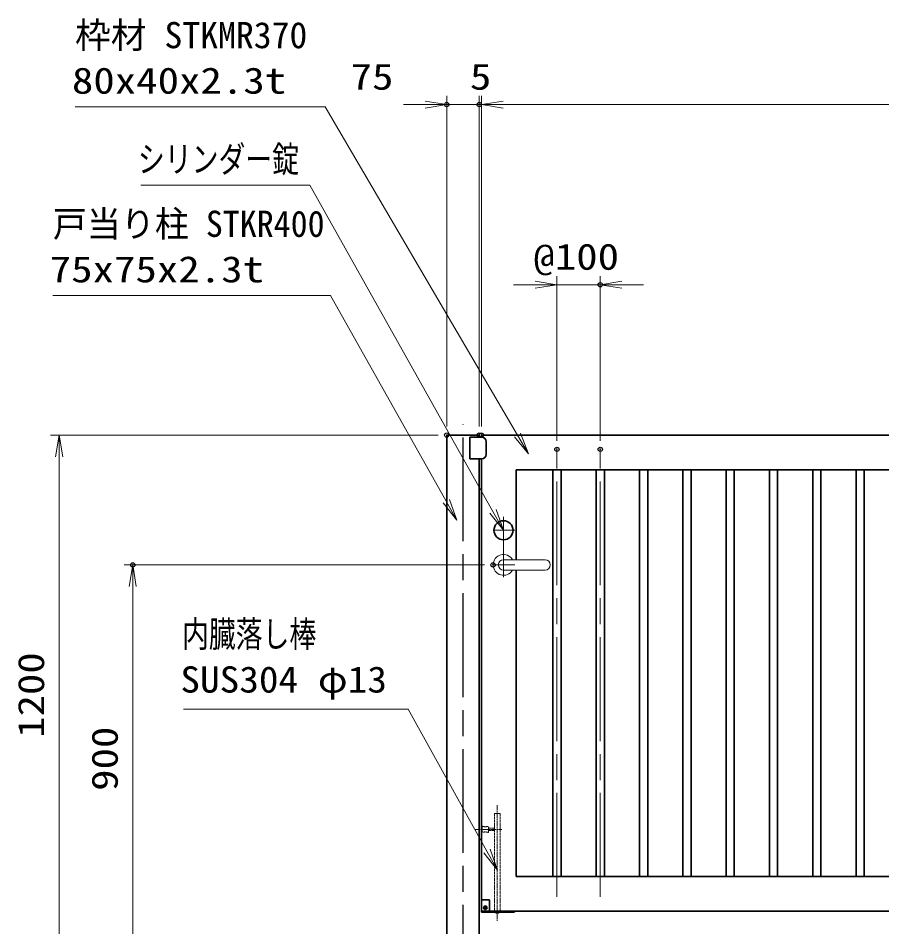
# Model space of a CAD drawing. Units: millimetres at full size. Extents: x -5940 to 5940, y -4200 to 4200.
# Drawn here: x -4590 to -2596, y -1435 to 664 of the extents above; entities that cross this region are included whole.
import ezdxf
from ezdxf.enums import TextEntityAlignment as Align

# ---------------------------------------------------------------- set-up
doc = ezdxf.new("R2010")
doc.units = ezdxf.units.MM
doc.header["$LTSCALE"] = 20
doc.header["$PDMODE"] = 32
doc.header["$PDSIZE"] = 10
doc.linetypes.add('DASHED', pattern=[7.5, 6, -1.5])
doc.linetypes.add('USER1', pattern=[18, 12, -1.5, 3, -1.5])
for name, color, linetype, lineweight in [('0-1_軸線', 200, 'USER1', 15), ('0-2_外形線', 7, 'Continuous', 35), ('0-3_寸法線', 4, 'Continuous', 18), ('0-4_0', 7, 'Continuous', 18), ('0-7_2', 7, 'Continuous', 18), ('0-8_中心線', 6, 'USER1', 25), ('0-A_隠れ線', 140, 'DASHED', 18)]:
    doc.layers.add(name, color=color, linetype=linetype, lineweight=lineweight)
doc.layers.add('0-5_Defpoints', color=7, linetype='Continuous')
doc.styles.add('ＭＳ ゴシック', font='')
doc.styles.get('ＭＳ ゴシック').set_extended_font_data('MS Gothic')

# ---------------------------------------------------------------- blocks, each defined once
blk = doc.blocks.new('shgtdhgjhhggf')
at = {"layer": '0-1_軸線'}
for p, q in [((734, 4902.9), (734, -448.4)), ((-296.3, 3780), (934.3, 3780)), ((180, 160), (87.6, 160)), ((180, 160), (180, 252.4)), ((180, 160), (272.4, 160)), ((180, 160), (180, 67.6))]:
    blk.add_line(p, q, dxfattribs=at)
at = {"layer": '0-2_外形線'}
for p, q in [((0, 520), (380, 520)), ((380, 520), (380, -40)), ((132, 166.2), (173.8, 166.2)), ((132, 166.2), (132, 153.8)), ((132, 153.8), (173.8, 153.8)), ((186.2, 208), (173.8, 208)), ((173.8, 208), (173.8, 166.2)), ((173.8, 153.8), (173.8, 112)), ((186.2, 112), (173.8, 112)), ((186.2, 208), (186.2, 166.2)), ((186.2, 166.2), (228, 166.2)), ((186.2, 153.8), (186.2, 112)), ((186.2, 153.8), (228, 153.8)), ((228, 166.2), (228, 153.8)), ((0, -40), (1504, -40))]:
    blk.add_line(p, q, dxfattribs=at)
blk.add_circle((180, 160), 84, dxfattribs=at)
for centre, radius, start, end in [((1504, 0), 40, 270, 0), ((734, 40), 130, 217.97987, 322.02013)]:
    blk.add_arc(centre, radius, start, end, dxfattribs=at)
at = {"layer": '0-A_隠れ線'}
for p, q in [((604, 4520), (864, 4520)), ((604, 4520), (604, 40)), ((864, 4520), (864, 40)), ((34, 3930), (34, 3630)), ((334, 3630), (334, 3930)), ((334, 3830), (604, 3830)), ((334, 3730), (604, 3730))]:
    blk.add_line(p, q, dxfattribs=at)
for centre, radius, start, end in [((184, 4290), 390, 247.38014, 292.61986), ((184, 3270), 390, 67.38014, 112.61986), ((734, 40), 130, 180, 217.97987), ((734, 40), 130, 322.02013, 0)]:
    blk.add_arc(centre, radius, start, end, dxfattribs=at)
blk = doc.blocks.new('_Open')
at = {"layer": '0-4_0'}
blk.add_line((-20, 3.333), (0, 0), dxfattribs=at)
blk.add_lwpolyline([(-20, -3.333), (0, 0), (-20, 0)], dxfattribs=at)
blk = doc.blocks.new('S39')
at = {"layer": '0-3_寸法線'}
for points in [[(-17331787.7, 54973091.4), (-17321417.3, 54973091.4), (-17317774.7, 54966528.3), (-17317289.4, 54965654)], [(-17317920.4, 54966447.5), (-17317289.4, 54965654), (-17317629, 54966609.2)]]:
    blk.add_lwpolyline(points, dxfattribs=at)
at = {"layer": '0-3_寸法線', "color": 254, "style": 'ＭＳ ゴシック'}
for s, width, p in [('内臓落し棒', 0.75, (-17331854.9, 54975588.3)), ('SUS304 φ13', 1.1, (-17331931.7, 54973488.3))]:
    blk.add_text(s, height=1212, dxfattribs=dict(at, width=width)).set_placement(p, align=Align.BOTTOM_LEFT)
blk = doc.blocks.new('_DOTSMALL')
at = {"layer": '0-4_0'}
blk.add_line((-1.25, 0), (1.25, 0), dxfattribs=at)
blk = doc.blocks.new('S42')
at = {"layer": '0-3_寸法線'}
for points in [[(-17336795.2, 55000923.8), (-17325242.2, 55000923.8), (-17316362.5, 54985752.1), (-17315857.4, 54984889.1)], [(-17316506.3, 54985667.9), (-17315857.4, 54984889.1), (-17316218.7, 54985836.3)]]:
    blk.add_lwpolyline(points, dxfattribs=at)
at = {"layer": '0-3_寸法線', "color": 254, "style": 'ＭＳ ゴシック'}
blk.add_text('枠材 STKMR370', height=1212, dxfattribs=at).set_placement((-17336795.2, 55003263.1), align=Align.BOTTOM_LEFT)
at = {"layer": '0-3_寸法線', "color": 254, "style": 'ＭＳ ゴシック', "width": 1.2}
blk.add_text('80x40x2.3t', height=1212, dxfattribs=at).set_placement((-17336939.2, 55001163.1), align=Align.BOTTOM_LEFT)
blk = doc.blocks.new('S47')
at = {"layer": '0-3_寸法線'}
for points in [[(-17337819.5, 54992205.3), (-17324999.3, 54992205.3), (-17319651.2, 54982698.2), (-17319160.9, 54981826.7)], [(-17319796.4, 54982616.5), (-17319160.9, 54981826.7), (-17319505.9, 54982779.9)]]:
    blk.add_lwpolyline(points, dxfattribs=at)
at = {"layer": '0-3_寸法線', "color": 254, "style": 'ＭＳ ゴシック'}
for s, width, p in [('戸当り柱 STKR400', 0.95, (-17337819.5, 54994544.6)), ('75x75x2.3t', 1.2, (-17337963.5, 54992444.6))]:
    blk.add_text(s, height=1212, dxfattribs=dict(at, width=width)).set_placement(p, align=Align.BOTTOM_LEFT)
blk = doc.blocks.new('S48')
at = {"layer": '0-3_寸法線'}
for points in [[(-17333756, 54997292.2), (-17325956.6, 54997292.2), (-17317499.2, 54982224.4), (-17317009.7, 54981352.4)], [(-17317644.5, 54982142.9), (-17317009.7, 54981352.4), (-17317353.8, 54982306)]]:
    blk.add_lwpolyline(points, dxfattribs=at)
at = {"layer": '0-3_寸法線', "color": 254, "style": 'ＭＳ ゴシック', "width": 0.75}
blk.add_text('シリンダー錠', height=1212, dxfattribs=at).set_placement((-17333890.4, 54997531.6), align=Align.BOTTOM_LEFT)

msp = doc.modelspace()

# ---------------------------------------------------------------- linework, layer by layer
at = {"layer": '0-1_軸線'}
for p, q in [((-3346.1, -1366.17), (-3346.1, -332.17)), ((-3246.1, -1366.17), (-3246.1, -332.17)), ((-3469.47, -627.17), (-3469.47, -488.17)), ((-3493.47, -519.17), (-3443.47, -519.17)), ((-3495.47, -599.17), (-3443.47, -599.17))]:
    msp.add_line(p, q, dxfattribs=at)
at = {"layer": '0-2_外形線'}
for p, q in [((-3600.47, -1583.17), (-3600.47, -299.17)), ((-3600.47, -299.17), (-3525.47, -299.17)), ((-3547.47, -304.17), (-3519.47, -304.17)), ((-3547.47, -304.17), (-3547.47, -354.17)), ((-3525.47, -304.17), (-3525.47, -299.17)), ((-3520.47, -299.17), (-487.97, -299.17)), ((-3520.47, -304.17), (-3520.47, -299.17)), ((-3509.47, -314.17), (-3509.47, -344.17)), ((-3519.47, -354.17), (-3547.47, -354.17)), ((-3525.47, -1583.17), (-3525.47, -354.17)), ((-3520.47, -1401.17), (-3520.47, -354.17)), ((-3440.47, -379.17), (-612.97, -379.17)), ((-3440.47, -379.17), (-3440.47, -587.17)), ((-3440.47, -611.17), (-3440.47, -1319.17)), ((-612.97, -1319.17), (-3440.47, -1319.17)), ((-487.97, -1399.17), (-3520.47, -1399.17))]:
    msp.add_line(p, q, dxfattribs=at)
for points in [[(-3336.6, -1319.17), (-3355.6, -1319.17), (-3355.6, -379.17), (-3336.6, -379.17)], [(-3236.6, -1319.17), (-3255.6, -1319.17), (-3255.6, -379.17), (-3236.6, -379.17)], [(-3136.6, -1319.17), (-3155.6, -1319.17), (-3155.6, -379.17), (-3136.6, -379.17)], [(-3036.6, -1319.17), (-3055.6, -1319.17), (-3055.6, -379.17), (-3036.6, -379.17)], [(-2936.6, -1319.17), (-2955.6, -1319.17), (-2955.6, -379.17), (-2936.6, -379.17)], [(-2836.6, -1319.17), (-2855.6, -1319.17), (-2855.6, -379.17), (-2836.6, -379.17)], [(-2755.6, -1319.17), (-2736.6, -1319.17), (-2736.6, -379.17), (-2755.6, -379.17)], [(-2655.6, -1319.17), (-2636.6, -1319.17), (-2636.6, -379.17), (-2655.6, -379.17)]]:
    msp.add_lwpolyline(points, close=True, dxfattribs=at)
msp.add_circle((-3469.47, -519.17), 22, dxfattribs=at)
for centre, start, end in [((-3519.47, -314.17), 0, 90), ((-3519.47, -344.17), 270, 0)]:
    msp.add_arc(centre, 10, start, end, dxfattribs=at)
at = {"layer": '0-3_寸法線'}
for p, q in [((-3600.47, -279.17), (-3600.47, 484.2)), ((-3525.47, -279.17), (-3525.47, 484.2)), ((-3525.47, -279.17), (-3525.47, 484.2)), ((-3520.47, -279.17), (-3520.47, 484.2)), ((-3520.47, -279.17), (-3520.47, 484.2)), ((-3650.47, 464.2), (-3700.47, 464.2)), ((-3525.47, 464.2), (-3600.47, 464.2)), ((-3520.47, 464.2), (-3525.47, 464.2)), ((-3520.47, 464.2), (-487.97, 464.2)), ((-3470.47, 464.2), (-3420.47, 464.2)), ((-3346.1, -312.17), (-3346.1, 68.16)), ((-3246.1, -312.17), (-3246.1, 68.16)), ((-3396.1, 48.16), (-3446.1, 48.16)), ((-3346.1, 48.16), (-3246.1, 48.16)), ((-3196.1, 48.16), (-3146.1, 48.16)), ((-3620.47, -299.17), (-4515.56, -299.17)), ((-4495.56, -299.17), (-4495.56, -1499.17)), ((-3513.47, -599.17), (-4345.56, -599.17)), ((-4325.56, -1499.17), (-4325.56, -599.17)), ((-4495.56, -1449.17), (-4495.56, -1399.17))]:
    msp.add_line(p, q, dxfattribs=at)
at = {"layer": '0-5_Defpoints'}
for p in [(-3600.47, 464.2), (-3525.47, 464.2), (-3246.1, 48.16), (-3600.47, -299.17), (-3600.47, -299.17), (-3525.47, -299.17), (-3520.47, -299.17), (-3346.1, -332.17), (-3246.1, -332.17), (-4325.56, -599.17), (-3493.47, -599.17)]:
    msp.add_point(p, dxfattribs=at)
at = {"layer": '0-7_2'}
for p, q in [((-3373.47, -587.17), (-3469.47, -587.17)), ((-3469.47, -611.17), (-3373.47, -611.17))]:
    msp.add_line(p, q, dxfattribs=at)
for centre, radius, start, end in [((-3469.47, -599.17), 24, 30, 330), ((-3469.47, -599.17), 12, 90, 270), ((-3373.47, -599.17), 12, 270, 90)]:
    msp.add_arc(centre, radius, start, end, dxfattribs=at)
at = {"layer": '0-8_中心線'}
msp.add_line((-3562.97, -1624.67), (-3562.97, -273.67), dxfattribs=at)

# ---------------------------------------------------------------- block references
at = {"layer": '0-2_外形線', "xscale": 0.05, "yscale": 0.05}
msp.add_blockref('shgtdhgjhhggf', (-3520.47, -1399.17), dxfattribs=at)
at = {"layer": '0-3_寸法線'}
for name, p, xscale, yscale in [('S42', (862381.01, -2749586.79), 0.05, 0.05), ('_Open', (-3600.47, 464.2), 2.5, 2.5), ('_DOTSMALL', (-3525.47, 464.2), 2.5, 2.5), ('S48', (862381.01, -2749586.79), 0.05, 0.05), ('S47', (862381.01, -2749586.79), 0.05, 0.05), ('_Open', (-3346.1, 48.16), 2.5, 2.5), ('S39', (862381.01, -2749586.79), 0.05, 0.05)]:
    msp.add_blockref(name, p, dxfattribs=dict(at, xscale=xscale, yscale=yscale))
at = {"layer": '0-3_寸法線', "xscale": 2.5, "yscale": 2.5}
for name, p, rotation in [('_DOTSMALL', (-3525.47, 464.2), 180), ('_Open', (-3520.47, 464.2), 180), ('_Open', (-3520.47, 464.2), 180), ('_Open', (-3246.1, 48.16), 180), ('_Open', (-4495.56, -299.17), 90), ('_Open', (-4325.56, -599.17), 90)]:
    msp.add_blockref(name, p, dxfattribs=dict(at, rotation=rotation))

# ---------------------------------------------------------------- texts
at = {"layer": '0-3_寸法線', "color": 254, "style": 'ＭＳ ゴシック', "width": 1.2}
for s, p in [('75', (-3822.44, 480.54)), ('5', (-3546.97, 480.54)), ('@100', (-3400.5, 64.5))]:
    msp.add_text(s, height=60.56, dxfattribs=at).set_placement(p, align=Align.BOTTOM_LEFT)
for s, p in [('1200', (-4511.91, -998.77)), ('900', (-4341.91, -1121.17))]:
    msp.add_text(s, height=60.56, rotation=90, dxfattribs=at).set_placement(p, align=Align.BOTTOM_LEFT)

doc.saveas('drawing.dxf')
